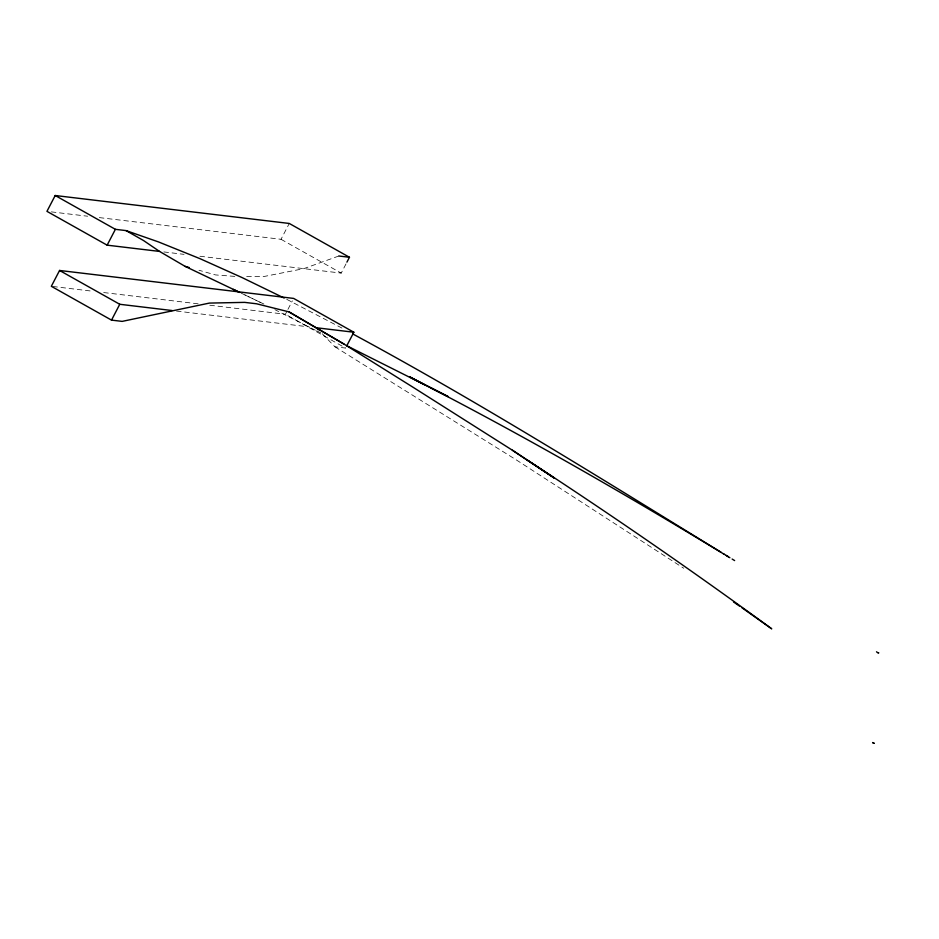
<?xml version="1.0" encoding="UTF-8"?>
<svg xmlns="http://www.w3.org/2000/svg" width="939" height="939" viewBox="0 0 939 939"><rect width="100%" height="100%" fill="white"/><g stroke="black" fill="none" stroke-linecap="round" stroke-linejoin="round"><path stroke-width="0.7" stroke-dasharray="4.7 3.52" d="M99.288 217.602L281.019 239.292L289.271 223.459M209.796 305.222L285.397 314.248L287.299 310.598M287.933 309.377L292.369 300.844M199.925 256.241L341.221 273.108L346.291 263.366M338.826 256.007L303.802 268.648L264 276.5L243.553 276.418M234.785 276.383L215.547 274.927L198.962 270.268M51.316 211.874L87.656 216.216M163.867 251.934L184.056 254.352M52.772 286.477L93.489 291.336M103.666 292.545L198.164 303.837M176.473 311.055L309.201 326.901M322.265 333.768L334.941 346.796L345.587 348.064L285.397 314.248M244.879 294.916L264.105 304.142M241.135 293.121L261.899 303.133M316.654 330.857L323.145 334.014M315.34 330.211L274.892 309.659M286.747 299.341L342.594 328.415M281.019 239.292L341.221 273.108M334.941 346.796L515.957 459.687L683.709 568.236"/><path stroke-width="1.41" d="M878.728 652.699L878.446 653.286L876.51 651.783M346.925 262.145L349.461 257.274L289.271 223.459L55.201 195.512L46.95 211.345L107.14 245.161L159.536 251.417L185.136 266.371L239.762 292.452M346.855 345.622L353.839 332.23L293.637 298.414L59.568 270.467L51.328 286.301L111.518 320.117L122.164 321.384L209.409 303.086L244.656 302.37L256.582 303.79L288.977 311.877L344.12 344.155L414.052 387.889L512.365 450.204L554.468 478.186L512.365 450.204M107.14 245.161L115.391 229.327L126.037 230.595L158.421 241.898L199.972 258.659L242.18 277.627L284.188 298.062M111.518 320.117L119.758 304.283L172.154 310.539M338.826 256.007L349.461 257.274M353.839 332.23L316.42 327.758L318.368 329.765M185.136 266.371L189.279 267.545M233.353 289.376L238.541 291.876M346.784 345.74L448.056 396.551L409.791 376.903L424.381 384.603M431.236 388.136C530.852 439.71 627.991 495.874 723.863 554.069M352.641 333.873C478.303 401.646 599.328 477.482 720.917 552.179M55.201 195.512L115.391 229.327M59.568 270.467L119.758 304.283M126.037 230.595L143.538 240.537L159.536 251.417M288.977 311.877L344.12 344.155M726.27 555.524L729.885 557.719M723.406 553.705L728.394 556.757M732.127 559.045L734.627 560.571M526.579 459.617C609.81 513.786 691.609 570.208 771.741 628.848L741.88 607.709M733.523 601.958L739.486 606.066M874.045 743.242L872.636 742.573L874.045 743.242"/></g></svg>
